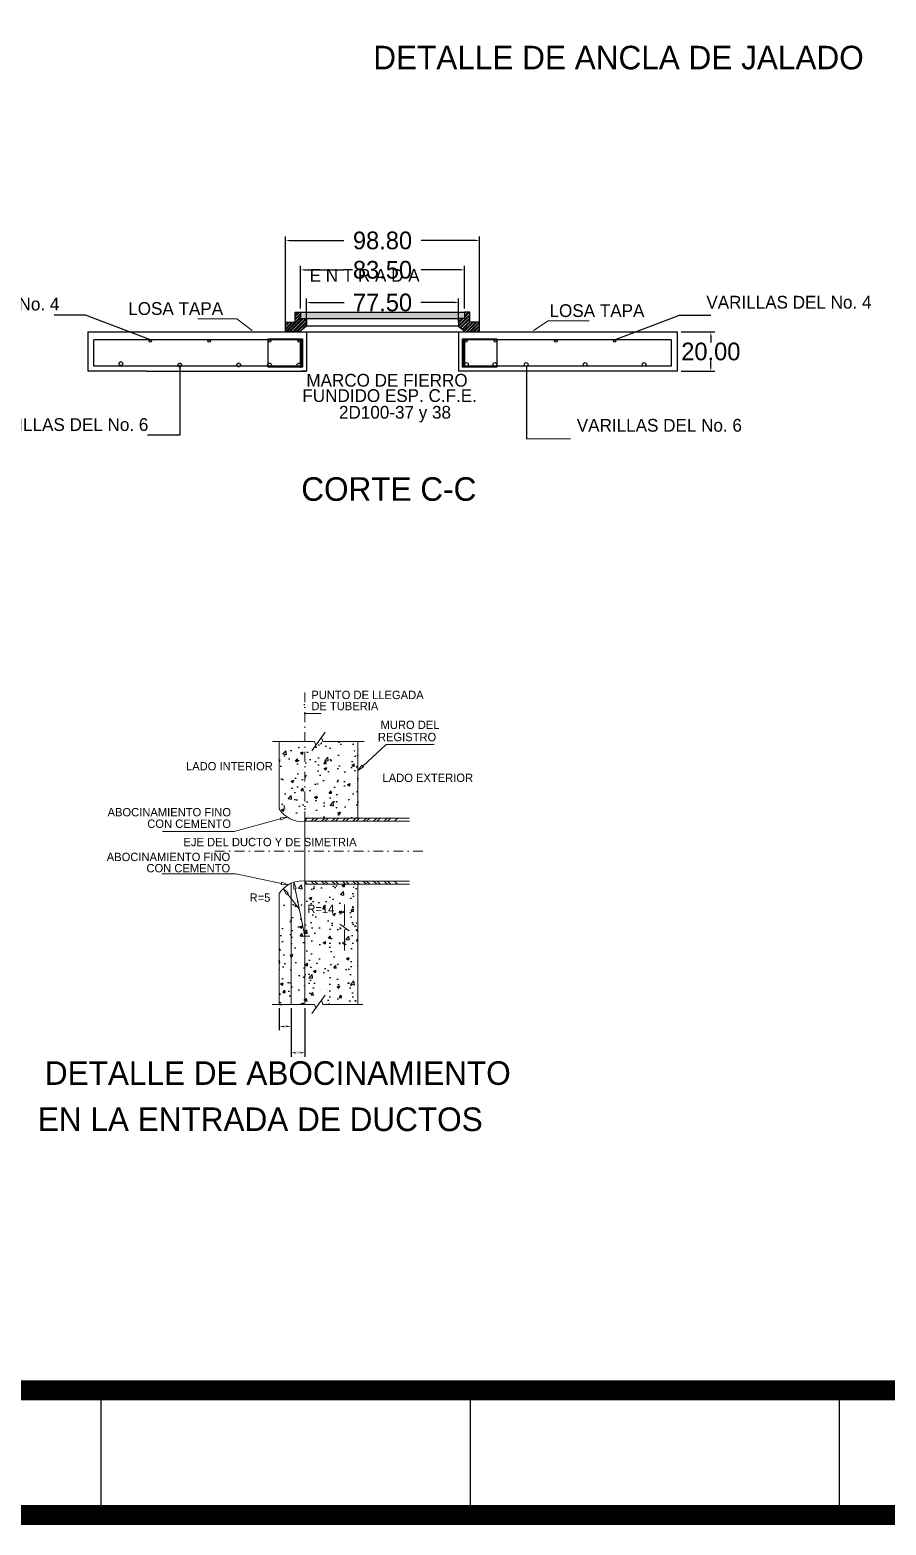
# Model space of a CAD drawing. Header units: centimetres. Extents: x 899 to 420531, y -3090 to 1299.
# Drawn here: x 9548 to 9984, y -3090 to -2329 of the extents above; entities that cross this region are included whole.
import ezdxf
from ezdxf.enums import TextEntityAlignment as Align

# ---------------------------------------------------------------- set-up
doc = ezdxf.new("R2010")
doc.units = ezdxf.units.CM
doc.header["$LTSCALE"] = 10
doc.header["$MEASUREMENT"] = 0
doc.linetypes.add('DASHDOT', pattern=[1, 0.5, -0.25, 0, -0.25])
doc.layers.get('0').update_dxf_attribs({"linetype": 'CONTINUOUS'})
doc.layers.get('DEFPOINTS').update_dxf_attribs({"color": 2, "linetype": 'CONTINUOUS'})
for name, color, linetype in [('CONCRETO', 7, 'CONTINUOUS'), ('DIM', 7, 'CONTINUOUS'), ('EJES', 7, 'DASHDOT'), ('HATCH', 7, 'CONTINUOUS'), ('HERRAJE', 13, 'CONTINUOUS'), ('IND', 7, 'CONTINUOUS'), ('MARCO', 7, 'CONTINUOUS'), ('REGISTRO', 1, 'CONTINUOUS'), ('TAPA', 120, 'CONTINUOUS'), ('TEXTOS', 7, 'CONTINUOUS'), ('TUBO', 4, 'CONTINUOUS'), ('VARILLAS', 30, 'CONTINUOUS')]:
    doc.layers.add(name, color=color, linetype=linetype)
doc.styles.get("Standard").update_dxf_attribs({"font": ''})
doc.styles.get('Standard').set_extended_font_data('Zurich Ex BT')
doc.dimstyles.get("Standard").update_dxf_attribs({"dimtxt": 9, "dimasz": 2, "dimexe": 2, "dimexo": 2, "dimgap": 0.09, "dimtad": 0, "dimtih": 1, "dimtoh": 1, "dimzin": 0, "dimdsep": 46, "dimtxsty": 'Standard', "dimcen": 0.09, "dimadec": 0, "dimazin": 0, "dimtfac": 1, "dimtofl": 0, "dimtmove": 0, "dimatfit": 3, "dimfxl": 0, "dimtolj": 1, "dimtzin": 0, "dimarcsym": 0})
pattern_1 = [(45, (9001.0469, -2624.8805), (-0.8838835, 0.8838835), []), (45, (9001.0469, -2624.2555), (-0.8838835, 0.8838835), [])]

# ---------------------------------------------------------------- blocks, each defined once
blk = doc.blocks.new('*D81')
at = {"layer": 'DEFPOINTS', "color": 0}
for p in [(9877.73, -2482.59), (9877.73, -2502.59), (9894.89, -2502.59)]:
    blk.add_point(p, dxfattribs=at)
at = {"layer": 'DIM', "color": 0, "lineweight": -2}
for p, q in [((9879.73, -2482.59), (9896.89, -2482.59)), ((9894.89, -2484.59), (9894.89, -2487.92)), ((9894.89, -2500.59), (9894.89, -2497.26)), ((9879.73, -2502.59), (9896.89, -2502.59))]:
    blk.add_line(p, q, dxfattribs=at)
at = {"layer": 'DIM', "color": 0}
for points in [[(9894.56, -2484.59), (9895.22, -2484.59), (9894.89, -2482.59)], [(9894.56, -2500.59), (9895.22, -2500.59), (9894.89, -2502.59)]]:
    blk.add_solid(points, dxfattribs=at)
at = {"layer": 'DIM', "color": 0, "insert": (9894.89, -2492.59), "char_height": 9, "attachment_point": 5}
blk.add_mtext('\\A1;20.00', dxfattribs=at)
blk = doc.blocks.new('*D82')
at = {"layer": 'DEFPOINTS', "color": 0}
for p in [(9766.48, -2467.63), (9688.98, -2479.59), (9766.48, -2479.59)]:
    blk.add_point(p, dxfattribs=at)
at = {"layer": 'DIM', "color": 0, "lineweight": -2}
for p, q in [((9688.98, -2477.59), (9688.98, -2465.63)), ((9766.48, -2477.59), (9766.48, -2465.63)), ((9690.98, -2467.63), (9708.15, -2467.63)), ((9764.48, -2467.63), (9747.31, -2467.63))]:
    blk.add_line(p, q, dxfattribs=at)
at = {"layer": 'DIM', "color": 0}
for points in [[(9690.98, -2467.29), (9690.98, -2467.96), (9688.98, -2467.63)], [(9764.48, -2467.29), (9764.48, -2467.96), (9766.48, -2467.63)]]:
    blk.add_solid(points, dxfattribs=at)
at = {"layer": 'DIM', "color": 0, "insert": (9727.73, -2467.63), "char_height": 9, "attachment_point": 5}
blk.add_mtext('\\A1;77.50', dxfattribs=at)
blk = doc.blocks.new('*D83')
at = {"layer": 'DEFPOINTS', "color": 0}
for p in [(9769.48, -2450.99), (9685.98, -2472.59), (9769.48, -2472.59)]:
    blk.add_point(p, dxfattribs=at)
at = {"layer": 'DIM', "color": 0, "lineweight": -2}
for p, q in [((9685.98, -2470.59), (9685.98, -2448.99)), ((9687.98, -2450.99), (9708.01, -2450.99)), ((9767.48, -2450.99), (9747.45, -2450.99)), ((9769.48, -2470.59), (9769.48, -2448.99))]:
    blk.add_line(p, q, dxfattribs=at)
at = {"layer": 'DIM', "color": 0}
for points in [[(9687.98, -2450.66), (9687.98, -2451.32), (9685.98, -2450.99)], [(9767.48, -2450.66), (9767.48, -2451.32), (9769.48, -2450.99)]]:
    blk.add_solid(points, dxfattribs=at)
at = {"layer": 'DIM', "color": 0, "insert": (9727.73, -2450.99), "char_height": 9, "attachment_point": 5}
blk.add_mtext('\\A1;83.50', dxfattribs=at)
blk = doc.blocks.new('*D84')
at = {"layer": 'DEFPOINTS', "color": 0}
for p in [(9777.13, -2436.05), (9678.33, -2482.59), (9777.13, -2482.59)]:
    blk.add_point(p, dxfattribs=at)
at = {"layer": 'DIM', "color": 0, "lineweight": -2}
for p, q in [((9678.33, -2480.59), (9678.33, -2434.05)), ((9680.33, -2436.05), (9708.06, -2436.05)), ((9775.13, -2436.05), (9747.4, -2436.05)), ((9777.13, -2480.59), (9777.13, -2434.05))]:
    blk.add_line(p, q, dxfattribs=at)
at = {"layer": 'DIM', "color": 0}
for points in [[(9680.33, -2435.71), (9680.33, -2436.38), (9678.33, -2436.05)], [(9775.13, -2435.71), (9775.13, -2436.38), (9777.13, -2436.05)]]:
    blk.add_solid(points, dxfattribs=at)
at = {"layer": 'DIM', "color": 0, "insert": (9727.73, -2436.05), "char_height": 9, "attachment_point": 5}
blk.add_mtext('\\A1;98.80', dxfattribs=at)
blk = doc.blocks.new('_ClosedBlank')
at = {"color": 0, "linetype": 'ByBlock', "lineweight": -2}
for p, q in [((-1, 0.17), (0, 0)), ((-1, 0.17), (-1, -0.17)), ((0, 0), (-1, -0.17))]:
    blk.add_line(p, q, dxfattribs=at)
blk = doc.blocks.new('*D85')
at = {"layer": 'DEFPOINTS', "color": 0}
for p in [(9675.17, -2824.98), (9681.17, -2824.98), (9681.17, -2836.22)]:
    blk.add_point(p, dxfattribs=at)
at = {"layer": 'DIM', "color": 0, "lineweight": -2}
for p, q in [((9675.17, -2826.98), (9675.17, -2838.22)), ((9681.17, -2826.98), (9681.17, -2838.22)), ((9677.17, -2836.22), (9677.67, -2836.22)), ((9679.17, -2836.22), (9678.66, -2836.22))]:
    blk.add_line(p, q, dxfattribs=at)
at = {"layer": 'DIM', "color": 0}
for points in [[(9677.17, -2835.88), (9677.17, -2836.55), (9675.17, -2836.22)], [(9679.17, -2835.88), (9679.17, -2836.55), (9681.17, -2836.22)]]:
    blk.add_solid(points, dxfattribs=at)
at = {"layer": 'DIM', "color": 0, "insert": (9678.17, -2836.22), "char_height": 1, "attachment_point": 5}
blk.add_mtext('\\A1;3', dxfattribs=at)
blk = doc.blocks.new('*D86')
at = {"layer": 'DEFPOINTS', "color": 0}
for p in [(9681.17, -2824.98), (9688.17, -2824.98), (9681.17, -2849.63)]:
    blk.add_point(p, dxfattribs=at)
at = {"layer": 'DIM', "color": 0, "lineweight": -2}
for p, q in [((9681.17, -2826.98), (9681.17, -2851.63)), ((9688.17, -2826.98), (9688.17, -2851.63)), ((9683.17, -2849.63), (9683.41, -2849.63)), ((9686.17, -2849.63), (9685.92, -2849.63))]:
    blk.add_line(p, q, dxfattribs=at)
at = {"layer": 'DIM', "color": 0}
for points in [[(9683.17, -2849.29), (9683.17, -2849.96), (9681.17, -2849.63)], [(9686.17, -2849.29), (9686.17, -2849.96), (9688.17, -2849.63)]]:
    blk.add_solid(points, dxfattribs=at)
at = {"layer": 'DIM', "color": 0, "insert": (9684.67, -2849.63), "char_height": 1, "attachment_point": 5}
blk.add_mtext('\\A1;3.5', dxfattribs=at)
blk = doc.blocks.new('Marco-Reg')
at = {"layer": 'MARCO', "linetype": 'Continuous'}
for p, q in [((9584.39, -3021.54), (9584.39, -3085.07)), ((9772.35, -3021.54), (9772.35, -3085.07)), ((9960.31, -3021.54), (9960.31, -3085.07))]:
    blk.add_line(p, q, dxfattribs=at)
at = {"layer": 'MARCO', "linetype": 'Continuous', "const_width": 10.19}
blk.add_lwpolyline([(12391.48, -3085.07), (12391.48, -542.68), (8462.34, -542.68), (8462.34, -3085.07)], close=True, dxfattribs=at)
blk.add_lwpolyline([(11470.46, -3021.54), (8462.34, -3021.54)], dxfattribs=at)

msp = doc.modelspace()

# ---------------------------------------------------------------- hatches: boundary and pattern name
at = {"layer": 'CONCRETO'}
h = msp.add_hatch(dxfattribs=at)
h.set_pattern_fill('AR-CONC', color=256, scale=2, style=0)
h.set_pattern_definition([(50, (3501.476, -3847.546), (14.345204, -1.255043), [1.5, -16.5]), (355, (3501.476, -3847.546), (-2.775027, 15.043843), [1.2, -13.2]), (100.4514, (3502.671, -3847.65), (11.570188, 13.78879), [1.274804, -14.022842]), (46.1842, (3501.476, -3843.546), (21.34482, -3.31038), [2.25, -24.75]), (96.6356, (3503.254, -3843.822), (18.693254, 19.48236), [1.912206, -21.03426]), (351.1842, (3501.476, -3843.546), (18.69324, 19.48237), [1.8, -19.8]), (21, (3503.476, -3844.546), (11.93814, -8.052378), [1.5, -16.5]), (326, (3503.476, -3844.546), (4.866307, 14.503), [1.2, -13.2]), (71.4514, (3504.47, -3845.217), (16.804453, 6.45061), [1.274804, -14.022842]), (37.5, (3501.4755, -3847.5456), (0.243197, 6.657877), [0, -13.04, 0, -13.4, 0, -13.25]), (7.5, (3501.4755, -3847.5456), (5.261391, 7.888234), [0, -7.64, 0, -12.74, 0, -5.05]), (327.5, (3497.0155, -3847.5456), (10.6764487, -0.4510974), [0, -5, 0, -15.6, 0, -20.7]), (317.5, (3495.0155, -3847.546), (11.663723, 2.0021), [0, -6.5, 0, -10.36, 0, -14.7])])
h.paths.add_polyline_path([(9715.166, -2763.865), (9688.166, -2763.865), (9688.166, -2824.981), (9693.114, -2824.981), (9693.855, -2826.815), (9696.636, -2822.922), (9697.345, -2824.981), (9715.166, -2824.981), (9715.166, -2805.368), (9714.803, -2805.123), (9715.166, -2804.984)])
h.paths.add_polyline_path([(9706.89, -2777.358), (9707.009, -2778.378), (9706.054, -2778.23)], flags=0)
h.paths.add_polyline_path([(9712.338, -2775.64), (9712.98, -2775.696), (9712.856, -2775.023)], flags=16)
h.paths.add_polyline_path([(9714.094, -2822.821), (9714.218, -2823.495), (9713.576, -2823.439)], flags=16)
h.paths.add_polyline_path([(9688.166, -2790.256), (9685.291, -2776.318), (9681.166, -2771.027), (9681.166, -2824.981), (9688.166, -2824.981), (9688.166, -2815.809), (9687.73, -2815.515), (9688.166, -2815.348), (9688.166, -2811.514), (9687.4, -2811.395), (9688.166, -2810.597)])
h.paths.add_polyline_path([(9675.166, -2819.94), (9675.576, -2819.452), (9675.7, -2820.125), (9675.166, -2820.078), (9675.166, -2824.981), (9676.513, -2824.981), (9681.166, -2824.981), (9681.166, -2771.027), (9679.321, -2768.661), (9678.874, -2769.009), (9677.23, -2765.979, 0.0611178), (9675.166, -2768.539), (9675.166, -2796.697), (9675.351, -2796.505), (9675.469, -2797.525), (9675.166, -2797.478)])
h.paths.add_polyline_path([(9677.23, -2765.979), (9679.768, -2768.312), (9679.321, -2768.661), (9681.166, -2771.027), (9681.166, -2763.324, 0.0885675)])
h.paths.add_polyline_path([(9688.166, -2763.865), (9688.166, -2762.256, 0.1065014), (9682.505, -2762.815), (9683.747, -2766.031), (9683.192, -2766.145), (9688.166, -2790.256)])
h.paths.add_polyline_path([(9688.166, -2691.15), (9675.166, -2691.15), (9675.166, -2700.628), (9675.422, -2700.362), (9675.54, -2701.382), (9675.166, -2701.324), (9675.166, -2725.493, 0.2897435), (9688.166, -2731.776), (9688.166, -2725.835), (9687.989, -2725.819), (9688.166, -2725.609)])
h.paths.add_polyline_path([(9688.166, -2730.167), (9715.166, -2730.167), (9715.166, -2691.15), (9697.345, -2691.15), (9696.636, -2689.092), (9693.855, -2692.984), (9693.114, -2691.15), (9688.166, -2691.15)])
h.paths.add_polyline_path([(9714.851, -2703.661), (9714.976, -2704.335), (9714.333, -2704.279)], flags=16)
h.paths.add_polyline_path([(9688.394, -2779.578), (9708.646, -2779.578), (9708.646, -2773.202), (9688.394, -2773.202)], flags=24)
at = {"layer": 'HERRAJE'}
h = msp.add_hatch(dxfattribs=at)
h.set_pattern_fill('STEEL', color=256, scale=10, style=0)
h.set_pattern_definition(pattern_1)
h.paths.add_polyline_path([(9683.33, -2477.589), (9678.33, -2477.589), (9678.33, -2482.589), (9685.48, -2482.589), (9688.98, -2479.589), (9688.98, -2475.789), (9685.98, -2475.789), (9685.98, -2472.589), (9683.33, -2472.589)])
h = msp.add_hatch(dxfattribs=at)
h.set_pattern_fill('STEEL', color=256, scale=10, style=0)
h.set_pattern_definition(pattern_1)
h.paths.add_polyline_path([(9772.13, -2477.589), (9772.13, -2472.589), (9769.48, -2472.589), (9769.48, -2475.789), (9766.48, -2475.789), (9766.48, -2479.589), (9769.98, -2482.589), (9777.13, -2482.589), (9777.13, -2477.589)])
at = {"layer": 'TAPA'}
h = msp.add_hatch(dxfattribs=at)
h.set_pattern_fill('DOTS', color=256, scale=10, style=0)
h.set_pattern_definition([(0, (7998.77236, -4529.91743), (0.3125, 0.625), [0, -0.625])])
h.paths.add_polyline_path([(9685.98, -2472.589), (9685.98, -2475.789), (9688.98, -2475.789), (9766.48, -2475.789), (9769.48, -2475.789), (9769.48, -2472.589)])
at = {"layer": 'VARILLAS'}
h = msp.add_hatch(dxfattribs=at)
h.set_pattern_fill('AR-CONC', color=256, scale=60, style=0)
h.set_pattern_definition([(50, (3501.48, -3847.55), (430.356, -37.651), [45, -495]), (355, (3501.48, -3847.55), (-83.25, 451.315), [36, -396]), (100.4514, (3537.34, -3850.7), (347.106, 413.664), [38.244, -420.685]), (46.184, (3501.5, -3727.55), (640.345, -99.31), [67.5, -742.5]), (96.636, (3554.84, -3735.8), (560.8, 584.47), [57.366, -631.03]), (351.184, (3501.5, -3727.55), (560.8, 584.47), [54, -594]), (21, (3561.48, -3757.55), (358.144, -241.571), [45, -495]), (326, (3561.48, -3757.55), (145.99, 435.09), [36, -396]), (71.4514, (3591.32, -3777.68), (504.134, 193.518), [38.244, -420.685]), (37.5, (3501.48, -3847.55), (7.296, 199.7363), [0, -391.2, 0, -402, 0, -397.5]), (7.5, (3501.48, -3847.55), (157.842, 236.647), [0, -229.2, 0, -382.2, 0, -151.5]), (327.5, (3367.68, -3847.55), (320.2935, -13.533), [0, -150, 0, -468, 0, -621]), (317.5, (3307.68, -3847.55), (349.912, 60.063), [0, -195, 0, -310.8, 0, -441])])
edge = h.paths.add_edge_path()
edge.add_line((9675.166, -2824.981), (9675.166, -2768.539))
edge.add_line((9687.73, -2815.515), (9688.166, -2815.809))
edge.add_line((9688.166, -2815.809), (9688.265, -2815.876))
edge.add_line((9675.166, -2807.04), (9675.443, -2807.227))
edge.add_line((9687.73, -2815.515), (9688.166, -2815.348))
edge.add_line((9687.4, -2811.395), (9688.166, -2811.514))
edge.add_line((9687.4, -2811.395), (9688.166, -2810.597))
edge.add_line((9688.166, -2810.597), (9688.237, -2810.523))
edge.add_line((9715.166, -2824.981), (9715.166, -2763.865))
edge.add_line((9688.166, -2824.981), (9688.166, -2763.865))
edge.add_line((9681.166, -2824.981), (9681.166, -2763.324))
edge.add_line((9697.345, -2824.981), (9717.659, -2824.981))
edge.add_line((9691.781, -2829.718), (9698.551, -2820.244))
edge.add_line((9671.525, -2824.981), (9693.114, -2824.981))
edge.add_line((9693.114, -2824.981), (9693.855, -2826.815))
edge.add_line((9696.636, -2822.922), (9697.345, -2824.981))
edge.add_arc((9686.632, -2775.673), 13.504, 83.477007, 148.111417)
edge.add_line((9693.167, -2764.212), (9693.5, -2763.865))
edge.add_line((9741.471, -2763.865), (9688.166, -2763.865))
edge.add_line((9688.166, -2763.865), (9688.166, -2762.256))
edge.add_line((9675.166, -2691.15), (9675.166, -2725.493))
edge.add_arc((9686.632, -2718.359), 13.504, 211.888583, 276.522993)
edge.add_line((9715.166, -2730.167), (9715.166, -2691.15))
edge.add_line((9697.345, -2691.15), (9718.434, -2691.15))
edge.add_line((9691.781, -2695.887), (9698.551, -2686.413))
edge.add_line((9696.636, -2689.092), (9697.345, -2691.15))
edge.add_line((9693.114, -2691.15), (9693.855, -2692.984))
edge.add_line((9671.66, -2691.15), (9693.114, -2691.15))
edge.add_line((9741.471, -2730.167), (9688.166, -2730.167))
edge.add_line((9688.166, -2731.776), (9688.166, -2665.287))

# ---------------------------------------------------------------- linework, layer by layer
at = {"layer": 'DEFPOINTS', "lineweight": 5}
for p in [(9675.166, -2822.188), (9681.166, -2822.188), (9681.166, -2823.773), (9688.166, -2823.773), (9688.166, -2823.773), (9675.166, -2824.981), (9715.166, -2824.981)]:
    msp.add_point(p, dxfattribs=at)
at = {"layer": 'EJES', "lineweight": 5}
for p, q in [((9688.166, -2731.776), (9688.166, -2665.287)), ((9642.348, -2747.016), (9750.367, -2747.016))]:
    msp.add_line(p, q, dxfattribs=at)
at = {"layer": 'HATCH', "lineweight": 5}
for p, q in [((9676.798, -2692.598), (9676.798, -2692.598)), ((9677.704, -2692.754), (9677.704, -2692.754)), ((9681.772, -2692.219), (9681.772, -2692.219)), ((9682.313, -2691.842), (9682.313, -2691.842)), ((9687.607, -2694.73), (9687.607, -2694.73)), ((9687.714, -2693.613), (9687.714, -2693.613)), ((9687.738, -2691.154), (9687.738, -2691.154)), ((9688.418, -2695.208), (9688.418, -2695.208)), ((9688.555, -2691.326), (9688.555, -2691.326)), ((9691.252, -2694.933), (9691.252, -2694.933)), ((9692.486, -2694.673), (9692.486, -2694.673)), ((9693.185, -2693.924), (9693.185, -2693.924)), ((9693.977, -2692.538), (9693.977, -2692.538)), ((9696.086, -2692.549), (9696.922, -2691.677)), ((9700.241, -2691.463), (9700.241, -2691.463)), ((9701.386, -2691.159), (9701.386, -2691.159)), ((9707.12, -2691.401), (9707.12, -2691.401)), ((9709.703, -2691.675), (9709.703, -2691.675)), ((9712.808, -2691.997), (9712.808, -2691.997)), ((9712.853, -2691.643), (9712.853, -2691.643)), ((9715.087, -2694.495), (9715.087, -2694.495)), ((9675.166, -2700.628), (9675.421, -2700.362)), ((9675.166, -2701.324), (9675.54, -2701.382)), ((9675.187, -2695.763), (9675.187, -2695.763)), ((9675.54, -2701.382), (9675.422, -2700.362)), ((9676.667, -2696.174), (9676.667, -2696.174)), ((9687.27, -2700.021), (9687.27, -2700.021)), ((9687.346, -2701.881), (9687.346, -2701.881)), ((9687.476, -2698.305), (9687.476, -2698.305)), ((9689.16, -2700.421), (9689.16, -2700.421)), ((9713.485, -2696.255), (9713.361, -2695.582)), ((9713.914, -2699.58), (9713.914, -2699.58)), ((9714.185, -2695.902), (9714.185, -2695.902)), ((9714.358, -2702.833), (9714.358, -2702.833)), ((9714.826, -2701.645), (9714.826, -2701.645)), ((9714.898, -2698.079), (9714.898, -2698.079)), ((9714.957, -2698.07), (9714.957, -2698.07)), ((9675.556, -2705.396), (9675.556, -2705.396)), ((9687.023, -2705.881), (9687.023, -2705.881)), ((9687.085, -2709.031), (9687.085, -2709.031)), ((9687.215, -2705.456), (9687.215, -2705.456)), ((9687.682, -2707.213), (9687.682, -2707.213)), ((9714.333, -2704.279), (9714.851, -2703.662)), ((9714.333, -2704.279), (9714.975, -2704.335)), ((9714.565, -2708.796), (9714.565, -2708.796)), ((9714.695, -2705.221), (9714.695, -2705.221)), ((9714.975, -2704.334), (9714.851, -2703.661)), ((9715.046, -2707.159), (9715.046, -2707.159)), ((9687.196, -2712.812), (9687.196, -2712.812)), ((9687.239, -2713.622), (9687.239, -2713.622)), ((9687.83, -2714.606), (9687.83, -2714.606)), ((9687.967, -2710.724), (9687.967, -2710.724)), ((9688.528, -2717.071), (9688.528, -2717.071)), ((9713.599, -2712.58), (9713.599, -2712.58)), ((9714.434, -2712.372), (9714.434, -2712.372)), ((9714.867, -2711.679), (9714.867, -2711.679)), ((9714.909, -2711.041), (9714.909, -2711.041)), ((9675.533, -2720.089), (9675.533, -2720.089)), ((9675.623, -2724.777), (9675.623, -2724.777)), ((9686.437, -2722.559), (9686.437, -2722.559)), ((9686.562, -2723.333), (9686.562, -2723.333)), ((9686.693, -2719.757), (9686.693, -2719.757)), ((9687.65, -2720.814), (9687.65, -2720.814)), ((9687.989, -2725.819), (9688.166, -2725.609)), ((9688.166, -2725.609), (9688.507, -2725.202)), ((9714.835, -2725.28), (9714.835, -2725.28)), ((9715.104, -2723.77), (9715.104, -2723.77)), ((9678.567, -2727.776), (9678.567, -2727.776)), ((9683.517, -2730.655), (9683.517, -2730.655)), ((9686.301, -2730.484), (9686.301, -2730.484)), ((9687.207, -2727.222), (9687.207, -2727.222)), ((9687.989, -2725.819), (9688.166, -2725.835)), ((9689.781, -2729.58), (9689.781, -2729.58)), ((9690.068, -2729.768), (9690.068, -2729.768)), ((9691.879, -2729.678), (9691.879, -2729.678)), ((9712.673, -2730.113), (9712.673, -2730.113)), ((9685.126, -2762.662), (9685.126, -2762.662)), ((9675.353, -2770.347), (9675.353, -2770.347)), ((9677.522, -2768.035), (9677.522, -2768.035)), ((9678.178, -2766.111), (9678.178, -2766.111)), ((9679.42, -2769.811), (9679.42, -2769.811)), ((9679.439, -2770.501), (9679.439, -2770.501)), ((9679.57, -2766.925), (9679.57, -2766.925)), ((9680.848, -2769.098), (9680.848, -2769.098)), ((9680.99, -2766.834), (9680.99, -2766.834)), ((9682.246, -2765.575), (9682.246, -2765.575)), ((9683.255, -2768.277), (9683.255, -2768.277)), ((9684.864, -2769.813), (9684.864, -2769.813)), ((9684.995, -2766.238), (9684.995, -2766.238)), ((9686.204, -2768.918), (9686.204, -2768.918)), ((9686.724, -2767.077), (9686.724, -2767.077)), ((9687.112, -2768.023), (9687.112, -2768.023)), ((9688.166, -2765.028), (9688.255, -2764.922)), ((9693.167, -2764.212), (9693.5, -2763.865)), ((9701.513, -2763.989), (9701.513, -2763.989)), ((9705.903, -2764.798), (9705.903, -2764.798)), ((9712.969, -2765.681), (9713.187, -2765.032)), ((9713.146, -2769.235), (9713.146, -2769.235)), ((9713.283, -2765.353), (9713.283, -2765.353)), ((9714.74, -2766.081), (9714.74, -2766.081)), ((9680.553, -2777.391), (9680.553, -2777.391)), ((9681.26, -2776.291), (9681.26, -2776.291)), ((9682.495, -2778.024), (9682.495, -2778.024)), ((9683.241, -2777.037), (9683.241, -2777.037)), ((9683.378, -2773.154), (9683.378, -2773.154)), ((9683.422, -2771.457), (9683.422, -2771.457)), ((9684.587, -2772.536), (9684.587, -2772.536)), ((9684.603, -2776.964), (9684.603, -2776.964)), ((9684.734, -2773.388), (9684.734, -2773.388)), ((9686.067, -2772.8), (9686.067, -2772.8)), ((9687.309, -2776.501), (9687.309, -2776.501)), ((9687.524, -2775.215), (9687.524, -2775.215)), ((9688.229, -2778.266), (9688.229, -2778.266)), ((9693.962, -2778.509), (9693.962, -2778.509)), ((9695.565, -2778.978), (9695.565, -2778.978)), ((9696.054, -2773.02), (9696.054, -2773.02)), ((9698.023, -2778.955), (9698.023, -2778.955)), ((9699.696, -2778.751), (9699.696, -2778.751)), ((9700.051, -2773.065), (9700.051, -2773.065)), ((9700.99, -2778.29), (9700.99, -2778.29)), ((9704.806, -2778.062), (9704.806, -2778.062)), ((9705.429, -2778.993), (9705.429, -2778.993)), ((9705.871, -2778.398), (9705.871, -2778.398)), ((9706.054, -2778.23), (9706.89, -2777.358)), ((9706.054, -2778.23), (9707.009, -2778.378)), ((9706.569, -2777.485), (9706.569, -2777.485)), ((9707.009, -2778.378), (9706.89, -2777.358)), ((9707.495, -2777.708), (9707.495, -2777.708)), ((9707.632, -2773.826), (9707.632, -2773.826)), ((9711.563, -2777.172), (9711.563, -2777.172)), ((9712.083, -2776.729), (9712.083, -2776.729)), ((9712.135, -2777.323), (9712.135, -2777.323)), ((9712.214, -2773.153), (9712.214, -2773.153)), ((9712.338, -2775.64), (9712.856, -2775.023)), ((9712.338, -2775.64), (9712.98, -2775.696)), ((9712.98, -2775.696), (9712.856, -2775.022)), ((9713.254, -2773.747), (9713.254, -2773.747)), ((9714.388, -2772.936), (9714.388, -2772.936)), ((9680.359, -2783.484), (9680.359, -2783.484)), ((9680.416, -2781.273), (9680.416, -2781.273)), ((9680.817, -2782.699), (9680.817, -2782.699)), ((9681.658, -2784.973), (9681.658, -2784.973)), ((9686.092, -2783.726), (9686.092, -2783.726)), ((9687.08, -2781.624), (9687.08, -2781.624)), ((9688.441, -2784.08), (9688.441, -2784.08)), ((9711.163, -2779.235), (9711.163, -2779.235)), ((9714.153, -2785.582), (9714.371, -2784.933)), ((9714.471, -2783.774), (9714.346, -2783.101)), ((9714.708, -2779.681), (9714.708, -2779.681)), ((9714.759, -2784.937), (9714.759, -2784.937)), ((9681.228, -2789.891), (9681.228, -2789.891)), ((9685.616, -2788.316), (9685.616, -2788.316)), ((9686.265, -2790.657), (9686.265, -2790.657)), ((9687.492, -2788.816), (9687.492, -2788.816)), ((9688.305, -2787.962), (9688.305, -2787.962)), ((9689.529, -2794.036), (9689.529, -2794.036)), ((9689.547, -2791.663), (9689.547, -2791.663)), ((9689.659, -2790.46), (9689.659, -2790.46)), ((9689.734, -2789.456), (9689.734, -2789.456)), ((9691.999, -2790.899), (9691.999, -2790.899)), ((9714.677, -2793.282), (9714.677, -2793.282)), ((9714.932, -2791.868), (9714.932, -2791.868)), ((9675.166, -2796.697), (9675.35, -2796.505)), ((9675.166, -2797.478), (9675.469, -2797.525)), ((9675.469, -2797.525), (9675.351, -2796.505)), ((9687.597, -2794.916), (9687.597, -2794.916)), ((9687.77, -2801.847), (9687.77, -2801.847)), ((9714.173, -2801.615), (9714.173, -2801.615)), ((9714.933, -2799.913), (9714.933, -2799.913)), ((9675.166, -2807.04), (9675.443, -2807.227)), ((9681.07, -2804.371), (9681.07, -2804.371)), ((9681.197, -2803.491), (9681.197, -2803.491)), ((9683.428, -2809.142), (9683.428, -2809.142)), ((9687.717, -2807.361), (9687.717, -2807.361)), ((9687.853, -2803.478), (9687.853, -2803.478)), ((9688.127, -2805.315), (9688.003, -2804.642)), ((9714.645, -2806.882), (9714.645, -2806.882)), ((9714.803, -2805.123), (9715.166, -2804.984)), ((9714.803, -2805.123), (9715.166, -2805.368)), ((9675.419, -2812.844), (9675.419, -2812.844)), ((9675.544, -2811.11), (9675.544, -2811.11)), ((9681.277, -2811.352), (9681.277, -2811.352)), ((9687.4, -2811.395), (9688.166, -2810.597)), ((9687.4, -2811.395), (9688.166, -2811.514)), ((9687.429, -2816.017), (9687.429, -2816.017)), ((9687.73, -2815.515), (9688.166, -2815.348)), ((9687.73, -2815.515), (9688.166, -2815.809)), ((9688.166, -2810.597), (9688.237, -2810.523)), ((9688.166, -2815.809), (9688.265, -2815.876)), ((9675.166, -2819.94), (9675.575, -2819.452)), ((9675.166, -2820.078), (9675.7, -2820.125)), ((9675.7, -2820.125), (9675.576, -2819.451)), ((9681.165, -2817.092), (9681.165, -2817.092)), ((9687.266, -2822.876), (9687.266, -2822.876)), ((9695.823, -2823.708), (9695.823, -2823.708)), ((9696.341, -2817.538), (9696.341, -2817.538)), ((9696.848, -2817.751), (9696.848, -2817.751)), ((9699.423, -2821.195), (9699.423, -2821.195)), ((9699.513, -2820.275), (9699.513, -2820.275)), ((9699.554, -2817.62), (9699.554, -2817.62)), ((9704.736, -2824.441), (9704.736, -2824.441)), ((9704.871, -2823.965), (9704.871, -2823.965)), ((9705.716, -2823.511), (9705.716, -2823.511)), ((9710.386, -2823.209), (9710.386, -2823.209)), ((9711.45, -2823.753), (9711.45, -2823.753)), ((9711.519, -2823.548), (9711.519, -2823.548)), ((9713.541, -2818.265), (9713.541, -2818.265)), ((9713.576, -2823.439), (9714.094, -2822.822)), ((9713.576, -2823.439), (9714.218, -2823.495)), ((9714.218, -2823.495), (9714.094, -2822.821)), ((9714.208, -2823.194), (9714.208, -2823.194)), ((9714.345, -2819.311), (9714.345, -2819.311)), ((9714.613, -2820.483), (9714.613, -2820.483)), ((9689.559, -2824.783), (9689.559, -2824.783)), ((9693.868, -2825.458), (9693.868, -2825.458)), ((9699.293, -2824.77), (9699.293, -2824.77)), ((9700.668, -2824.976), (9700.668, -2824.976)), ((9707.981, -2824.953), (9707.981, -2824.953))]:
    msp.add_line(p, q, dxfattribs=at)
at = {"layer": 'HERRAJE'}
for p, q in [((9685.98, -2472.589), (9769.48, -2472.589)), ((9688.98, -2475.789), (9766.48, -2475.789)), ((9766.48, -2479.589), (9688.98, -2479.589)), ((9685.48, -2482.589), (9769.98, -2482.589))]:
    msp.add_line(p, q, dxfattribs=at)
for points in [[(9678.33, -2477.589), (9683.33, -2477.589), (9683.33, -2472.589), (9685.98, -2472.589), (9685.98, -2475.789), (9688.98, -2475.789), (9688.98, -2479.589), (9685.48, -2482.589), (9678.33, -2482.589)], [(9769.48, -2472.589), (9769.48, -2475.789), (9766.48, -2475.789), (9766.48, -2479.589), (9769.98, -2482.589), (9777.13, -2482.589), (9777.13, -2477.589), (9772.13, -2477.589), (9772.13, -2472.589)]]:
    msp.add_lwpolyline(points, close=True, dxfattribs=at)
at = {"layer": 'IND', "lineweight": 5}
msp.add_line((9688.166, -2762.256), (9688.166, -2731.776), dxfattribs=at)
for points in [[(9717.669, -2703.64), (9729.607, -2692.662), (9754.052, -2692.662)], [(9675.87, -2730.492), (9652.168, -2736.906), (9615.672, -2736.906)], [(9676.313, -2763.419), (9653.005, -2758.518), (9615.408, -2758.518)]]:
    msp.add_lwpolyline(points, dxfattribs=at)
at = {"layer": 'REGISTRO'}
for p, q in [((9577.73, -2482.589), (9877.73, -2482.589)), ((9577.73, -2482.589), (9577.73, -2502.589)), ((9877.73, -2482.589), (9877.73, -2502.589)), ((9607.73, -2502.589), (9577.73, -2502.589)), ((9877.73, -2502.589), (9766.48, -2502.589)), ((9688.166, -2731.461), (9689.459, -2730.167)), ((9691.386, -2731.776), (9692.994, -2730.167)), ((9693.154, -2731.776), (9694.762, -2730.167)), ((9696.689, -2731.776), (9698.298, -2730.167)), ((9698.457, -2731.776), (9700.065, -2730.167)), ((9701.992, -2731.776), (9703.601, -2730.167)), ((9703.76, -2731.776), (9705.369, -2730.167)), ((9707.296, -2731.776), (9708.904, -2730.167)), ((9709.063, -2731.776), (9710.672, -2730.167)), ((9712.599, -2731.776), (9714.208, -2730.167)), ((9714.367, -2731.776), (9715.975, -2730.167)), ((9717.902, -2731.776), (9719.511, -2730.167)), ((9719.67, -2731.776), (9721.279, -2730.167)), ((9723.206, -2731.776), (9724.814, -2730.167)), ((9724.973, -2731.776), (9726.582, -2730.167)), ((9728.509, -2731.776), (9730.118, -2730.167)), ((9730.277, -2731.776), (9731.885, -2730.167)), ((9733.812, -2731.776), (9735.421, -2730.167)), ((9688.166, -2762.572), (9689.459, -2763.865)), ((9691.386, -2762.256), (9692.994, -2763.865)), ((9693.154, -2762.256), (9694.762, -2763.865)), ((9696.689, -2762.256), (9698.298, -2763.865)), ((9698.457, -2762.256), (9700.065, -2763.865)), ((9701.992, -2762.256), (9703.601, -2763.865)), ((9703.76, -2762.256), (9705.369, -2763.865)), ((9707.296, -2762.256), (9708.904, -2763.865)), ((9709.063, -2762.256), (9710.672, -2763.865)), ((9712.599, -2762.256), (9714.208, -2763.865)), ((9714.367, -2762.256), (9715.975, -2763.865)), ((9717.902, -2762.256), (9719.511, -2763.865)), ((9719.67, -2762.256), (9721.279, -2763.865)), ((9723.206, -2762.256), (9724.814, -2763.865)), ((9724.973, -2762.256), (9726.582, -2763.865)), ((9728.509, -2762.256), (9730.118, -2763.865)), ((9730.277, -2762.256), (9731.885, -2763.865)), ((9733.812, -2762.256), (9735.421, -2763.865)), ((9705.435, -2778.27), (9706.239, -2777.465)), ((9707.203, -2778.27), (9708.007, -2777.465)), ((9708.086, -2778.27), (9708.38, -2777.976)), ((9705.435, -2793.51), (9706.239, -2794.314)), ((9707.203, -2793.51), (9708.007, -2794.314)), ((9708.086, -2793.51), (9708.38, -2793.803))]:
    msp.add_line(p, q, dxfattribs=at)
at = {"layer": 'REGISTRO', "lineweight": 5}
for p, q in [((9691.781, -2695.887), (9698.551, -2686.413)), ((9671.66, -2691.15), (9693.114, -2691.15)), ((9675.166, -2691.15), (9675.166, -2725.493)), ((9693.114, -2691.15), (9693.855, -2692.984)), ((9696.636, -2689.092), (9697.345, -2691.15)), ((9697.345, -2691.15), (9718.434, -2691.15)), ((9715.166, -2730.167), (9715.166, -2691.15)), ((9741.471, -2730.167), (9688.166, -2730.167)), ((9741.471, -2731.776), (9688.166, -2731.776)), ((9681.166, -2824.981), (9681.166, -2763.324)), ((9741.471, -2762.256), (9688.166, -2762.256)), ((9675.166, -2824.981), (9675.166, -2768.539)), ((9741.471, -2763.865), (9688.166, -2763.865)), ((9688.166, -2824.981), (9688.166, -2763.865)), ((9715.166, -2824.981), (9715.166, -2763.865)), ((9714.796, -2803.796), (9714.796, -2803.796)), ((9691.781, -2829.718), (9698.551, -2820.244)), ((9698.551, -2820.244), (9696.636, -2822.922)), ((9696.636, -2822.922), (9697.345, -2824.981)), ((9671.525, -2824.981), (9693.114, -2824.981)), ((9693.114, -2824.981), (9693.855, -2826.815)), ((9697.345, -2824.981), (9717.659, -2824.981))]:
    msp.add_line(p, q, dxfattribs=at)
at = {"layer": 'REGISTRO'}
msp.add_lwpolyline([(9607.73, -2502.589), (9688.959, -2502.589)], dxfattribs=at)
at = {"layer": 'REGISTRO', "lineweight": 5}
for centre, start, end in [((9686.632, -2718.359), 211.888583, 276.522993), ((9686.632, -2775.673), 83.477007, 148.111417)]:
    msp.add_arc(centre, 13.504, start, end, dxfattribs=at)
at = {"layer": 'TEXTOS', "lineweight": 5}
for p, q in [((9696.552, -2676.88), (9688.333, -2676.88)), ((9698.551, -2686.413), (9696.636, -2689.092)), ((9693.855, -2692.984), (9691.781, -2695.887)), ((9708.38, -2774.136), (9708.38, -2784.864)), ((9707.463, -2785.234), (9706.012, -2784.197)), ((9706.012, -2784.197), (9710.749, -2787.582)), ((9708.38, -2784.864), (9707.463, -2785.234)), ((9709.409, -2786.625), (9708.38, -2786.979)), ((9710.749, -2787.582), (9709.409, -2786.625)), ((9686.103, -2790.256), (9690.657, -2790.256)), ((9708.38, -2786.979), (9708.38, -2797.524)), ((9693.855, -2826.815), (9691.781, -2829.718))]:
    msp.add_line(p, q, dxfattribs=at)
at = {"layer": 'TEXTOS'}
msp.add_line((9675.166, -2824.981), (9676.513, -2824.981), dxfattribs=at)
at = {"layer": 'TEXTOS', "lineweight": 5}
for points in [[(9661.455, -2481.811), (9653.545, -2475.851), (9633.707, -2475.851)], [(9804.532, -2481.93), (9812.045, -2476.895), (9832.918, -2476.895)], [(9679.321, -2768.661), (9685.291, -2776.318)], [(9683.192, -2766.145), (9688.166, -2790.256)]]:
    msp.add_lwpolyline(points, dxfattribs=at)
for start, end in [(0, 180), (180, 0)]:
    msp.add_arc((9688.333, -2676.88), 0.25, start, end, dxfattribs=at)
at = {"layer": 'TUBO', "lineweight": 5}
for p, q in [((9688.166, -2730.167), (9688.166, -2731.776)), ((9688.166, -2763.865), (9688.166, -2762.256))]:
    msp.add_line(p, q, dxfattribs=at)
at = {"layer": 'VARILLAS'}
for p, q in [((9688.959, -2482.589), (9688.959, -2502.589)), ((9766.48, -2482.589), (9766.48, -2502.589)), ((9785.883, -2486.561), (9785.883, -2486.061)), ((9685.749, -2500.589), (9686.249, -2500.589)), ((9688.959, -2502.589), (9686.459, -2502.589))]:
    msp.add_line(p, q, dxfattribs=at)
for points in [[(9686.459, -2486.614), (9686.459, -2500.089), (9685.73, -2500.089), (9580.73, -2500.089), (9580.73, -2486.561)], [(9685.959, -2500.089), (9685.959, -2486.561), (9580.73, -2486.561)], [(9686.979, -2500.589), (9669.577, -2500.589), (9669.577, -2486.561), (9669.577, -2486.061), (9686.979, -2486.061), (9686.979, -2500.589)], [(9785.883, -2486.561), (9785.883, -2500.589), (9768.481, -2500.589), (9768.481, -2486.061), (9785.883, -2486.061)], [(9874.73, -2486.561), (9874.73, -2500.089), (9769, -2500.089), (9769, -2486.614)], [(9874.73, -2486.561), (9769.5, -2486.561), (9769.5, -2500.089)]]:
    msp.add_lwpolyline(points, dxfattribs=at)
for centre, radius in [((9609.497, -2487.21), 0.635), ((9639.497, -2487.21), 0.635), ((9670.226, -2487.21), 0.635), ((9685.226, -2487.21), 0.635), ((9770.233, -2487.21), 0.635), ((9785.233, -2487.21), 0.635), ((9815.962, -2487.21), 0.635), ((9845.962, -2487.21), 0.635), ((9594.505, -2498.739), 0.95), ((9624.497, -2499.416), 0.95), ((9654.497, -2499.416), 0.95), ((9670.226, -2499.416), 0.95), ((9685.226, -2499.416), 0.95), ((9770.443, -2499.124), 0.95), ((9784.924, -2499.137), 0.95), ((9800.912, -2499.133), 0.95), ((9830.912, -2499.133), 0.95), ((9860.912, -2499.133), 0.95)]:
    msp.add_circle(centre, radius, dxfattribs=at)

# ---------------------------------------------------------------- block references
at = {"layer": 'DIM'}
msp.add_blockref('Marco-Reg', (0, 0), dxfattribs=at)
at = {"layer": 'IND', "lineweight": 5, "yscale": 3.400569064215233, "zscale": 3.400569064209993}
for p, xscale, rotation in [((9715.166, -2705.942), 3.40056906417716, 222.6014953980237), ((9679.153, -2729.603), 3.400569064200636, 15.14250282571705), ((9679.641, -2764.119), 3.40056906428631, 348.1258467878341)]:
    msp.add_blockref('_ClosedBlank', p, dxfattribs=dict(at, xscale=xscale, rotation=rotation))
at = {"layer": 'TEXTOS', "lineweight": 5, "yscale": 3.400569064215233, "zscale": 3.400569064209993}
for p, xscale, rotation in [((9682.505, -2762.815), 3.400569064204863, 101.6557800386528), ((9677.23, -2765.979), 3.400569064268743, 127.9387935556718)]:
    msp.add_blockref('_ClosedBlank', p, dxfattribs=dict(at, xscale=xscale, rotation=rotation))

# ---------------------------------------------------------------- texts
at = {"layer": 'TEXTOS', "lineweight": 5}
for s, height, p in [('DETALLE DE ANCLA DE JALADO', 12, (9847.888, -2348.868)), ('MARCO DE FIERRO', 6.5, (9730.018, -2510.445)), ('FUNDIDO ESP. C.F.E.', 6.5, (9731.376, -2518.255)), ('2D100-37 y 38', 6.5, (9734.093, -2526.745)), ('CORTE C-C', 12, (9730.944, -2568.582, -9.885))]:
    msp.add_text(s, height=height, dxfattribs=at).set_placement(p, align=Align.CENTER)
for s, height, p in [('E N T R A D A', 6.5, (9690.607, -2457.038)), ('LOSA TAPA', 6.5, (9598.278, -2473.933)), ('LOSA TAPA', 6.5, (9812.76, -2474.987)), ('PUNTO DE LLEGADA', 4.25071, (9691.493, -2669.55)), ('DE TUBERIA', 4.2507, (9691.493, -2675.218)), ('EJE DEL DUCTO Y DE SIMETRIA', 4.25071, (9626.419, -2744.468)), ('R=5', 4.2507, (9660.063, -2772.748)), ('R=14', 4.2507, (9689.457, -2778.516)), ('DETALLE DE ABOCINAMIENTO', 12, (9555.835, -2865.985)), ('EN LA ENTRADA DE DUCTOS', 12, (9552.272, -2889.501))]:
    msp.add_text(s, height=height, dxfattribs=at).set_placement(p)
for s, p in [(' VARILLAS DEL No. 4', (9519.978, -2468.379)), (' VARILLAS DEL No. 4', (9933.441, -2467.443)), (' VARILLAS DEL No. 6', (9565.273, -2529.756)), (' VARILLAS DEL No. 6', (9867.482, -2530.132))]:
    msp.add_text(s, height=6.5, dxfattribs=at).set_placement(p, align=Align.MIDDLE_CENTER)
for s, height, p in [('REGISTRO', 4.2507, (9755.085, -2690.988)), ('MURO DEL', 4.2507, (9756.747, -2684.767)), ('LADO INTERIOR', 4.25071, (9671.898, -2705.829)), ('LADO EXTERIOR', 4.25071, (9773.853, -2711.761)), ('ABOCINAMIENTO FINO', 4.25071, (9650.611, -2729.264)), ('CON CEMENTO', 4.25071, (9650.611, -2735.129)), ('ABOCINAMIENTO FINO', 4.25071, (9650.186, -2752.041)), ('CON CEMENTO', 4.25071, (9650.186, -2757.782))]:
    msp.add_text(s, height=height, dxfattribs=at).set_placement(p, align=Align.RIGHT)

# ---------------------------------------------------------------- dimensions: what is measured, and where the dimension line sits
at = {"layer": 'DIM'}
for base, p1, p2, picture, middle in [((9777.13, -2436.047), (9678.33, -2482.589), (9777.13, -2482.589), '*D84', (9727.73, -2436.047)), ((9769.48, -2450.99), (9685.98, -2472.589), (9769.48, -2472.589), '*D83', (9727.73, -2450.99)), ((9766.48, -2467.626), (9688.98, -2479.589), (9766.48, -2479.589), '*D82', (9727.73, -2467.626))]:
    dim = msp.add_linear_dim(base=base, p1=p1, p2=p2, dimstyle='Standard', dxfattribs=at)
    dim.commit()
    dim.dimension.update_dxf_attribs({"geometry": picture, "text_midpoint": middle})
dim = msp.add_linear_dim(base=(9894.889, -2502.589), p1=(9877.73, -2482.589), p2=(9877.73, -2502.589), angle=90, dimstyle='Standard', dxfattribs=at)
dim.commit()
dim.dimension.update_dxf_attribs({"geometry": '*D81', "text_midpoint": (9894.889, -2492.589)})
for base, p1, text, picture, middle in [((9681.166, -2836.218), (9675.166, -2824.981), '3', '*D85', (9678.166, -2836.218)), ((9681.166, -2849.625), (9688.166, -2824.981), '3.5', '*D86', (9684.666, -2849.625))]:
    dim = msp.add_linear_dim(base=base, p1=p1, p2=(9681.166, -2824.981), text=text, dimstyle='Standard', override={"dimtxt": 1}, dxfattribs=at)
    dim.commit()
    dim.dimension.update_dxf_attribs({"geometry": picture, "text_midpoint": middle})

# ---------------------------------------------------------------- leaders
at = {"layer": 'TEXTOS'}
for points in [[(9609.599, -2486.583), (9576.452, -2474.055), (9560.647, -2474.055)], [(9845.861, -2486.583), (9879.008, -2474.055), (9894.812, -2474.055)], [(9624.497, -2499.416), (9624.497, -2535.167), (9608.074, -2535.167)], [(9801.082, -2500.067), (9801.082, -2536.982), (9823.52, -2536.867)]]:
    msp.add_leader(points, dimstyle='Standard', override={"dimgap": 0.09, "dimtad": 0}, dxfattribs=at)

doc.saveas('drawing.dxf')
